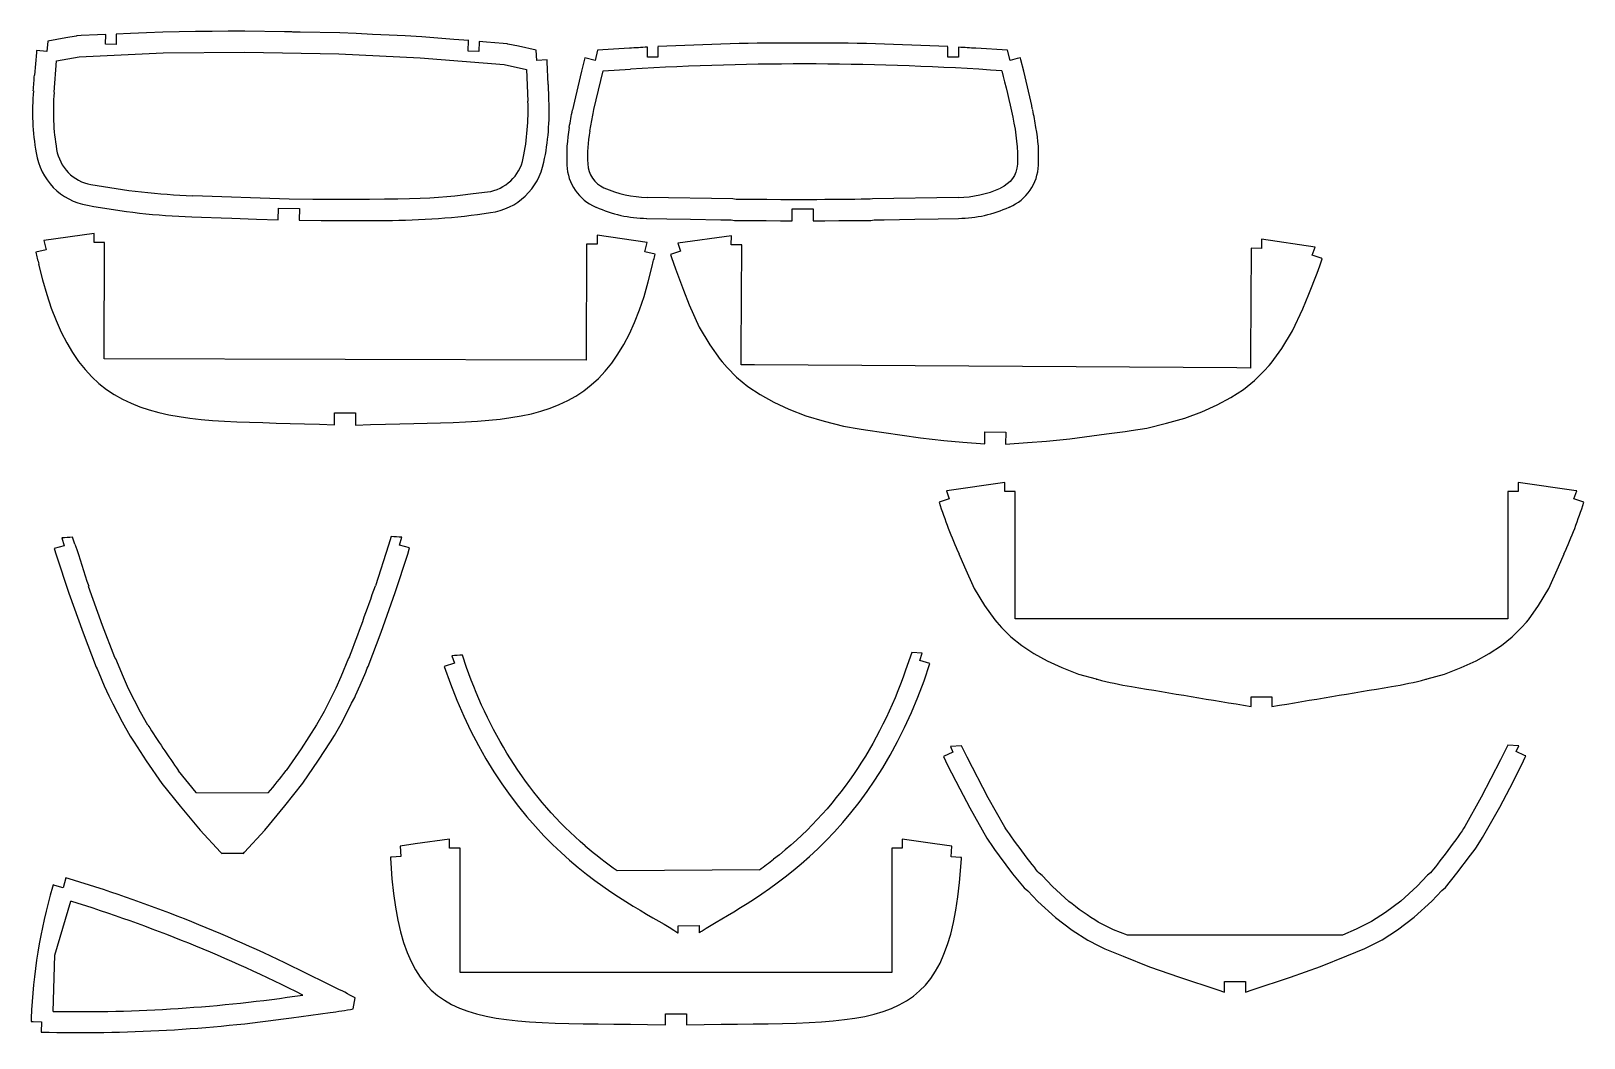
# Model space of a CAD drawing. Header units: inches. Extents: x 1.2 to 12.9, y 1.1 to 8.7.
import ezdxf

# ---------------------------------------------------------------- set-up
doc = ezdxf.new("R2010")
doc.units = ezdxf.units.IN
doc.header["$MEASUREMENT"] = 0

msp = doc.modelspace()

# ---------------------------------------------------------------- linework, layer by layer
msp.add_line((7.874, 4.037), (7.796, 4.041))
at = {"color": 7, "lineweight": -3, "true_color": 0xffffff}
for points in [[(5.053, 8.326), (5.045, 8.497), (5.045, 8.511), (4.966, 8.507), (4.962, 8.586), (4.963, 8.586), (4.828, 8.615), (4.749, 8.631), (4.749, 8.631), (4.744, 8.632), (4.713, 8.636), (4.588, 8.646), (4.531, 8.651), (4.529, 8.576), (4.45, 8.578), (4.452, 8.657), (4.453, 8.657), (4.341, 8.666), (4.22, 8.676), (4.099, 8.686), (3.973, 8.692), (3.852, 8.698), (3.727, 8.704), (3.605, 8.71), (3.48, 8.716), (3.182, 8.721), (3.126, 8.722), (3.119, 8.723), (3.063, 8.724), (2.765, 8.729), (2.639, 8.728), (2.518, 8.726), (2.392, 8.725), (2.27, 8.723), (2.145, 8.722), (2.023, 8.716), (1.902, 8.711), (1.795, 8.706), (1.794, 8.627), (1.714, 8.629), (1.716, 8.703), (1.654, 8.7), (1.529, 8.695), (1.498, 8.692), (1.493, 8.691), (1.414, 8.677), (1.279, 8.654), (1.272, 8.575), (1.193, 8.582), (1.192, 8.568), (1.178, 8.397)], [(1.326, 8.267), (1.345, 8.505), (1.516, 8.535), (2.149, 8.564), (2.764, 8.571), (3.474, 8.558), (4.088, 8.528), (4.721, 8.476), (4.89, 8.44), (4.9, 8.201)], [(5.665, 8.599), (5.425, 8.585), (5.406, 8.508), (5.329, 8.528), (5.304, 8.426), (5.258, 8.232), (5.243, 8.168), (5.239, 8.145), (5.235, 8.134)], [(5.879, 8.611), (5.88, 8.611), (5.88, 8.532), (5.801, 8.532), (5.801, 8.607)], [(6.975, 8.639), (6.972, 8.639), (6.969, 8.639)], [(8.147, 8.607), (8.147, 8.532), (8.068, 8.532), (8.068, 8.611)], [(8.708, 8.134), (8.704, 8.145), (8.701, 8.168), (8.685, 8.232), (8.64, 8.426), (8.618, 8.512), (8.614, 8.528), (8.589, 8.521), (8.538, 8.508), (8.518, 8.585), (8.279, 8.599)], [(5.367, 7.973), (5.389, 8.094), (5.393, 8.107), (5.398, 8.137), (5.467, 8.429), (5.674, 8.442)], [(3.098, 7.46), (2.371, 7.485)], [(3.017, 7.305), (3.019, 7.394), (3.177, 7.391), (3.175, 7.302), (3.34, 7.301), (3.526, 7.301), (3.606, 7.3), (3.754, 7.3), (3.827, 7.301)], [(6.807, 7.456), (6.701, 7.459), (6.47, 7.459), (6.445, 7.463), (5.799, 7.474)], [(6.893, 7.298), (6.893, 7.388), (7.051, 7.388), (7.051, 7.298), (7.139, 7.298), (7.245, 7.301), (7.485, 7.301), (7.511, 7.305), (7.587, 7.305), (7.819, 7.309), (7.995, 7.313), (8.148, 7.316)], [(8.146, 7.474), (7.499, 7.463)], [(2.365, 7.328), (2.438, 7.325), (2.587, 7.319), (2.666, 7.317), (2.852, 7.31), (3.017, 7.305)], [(5.795, 7.316), (5.948, 7.313), (6.125, 7.309), (6.356, 7.305), (6.432, 7.305), (6.459, 7.301), (6.698, 7.301), (6.805, 7.298), (6.893, 7.298)], [(5.859, 7.047), (5.782, 7.064), (5.798, 7.135), (5.421, 7.19), (5.421, 7.122), (5.341, 7.122), (5.339, 6.246), (1.704, 6.257), (1.706, 7.133), (1.627, 7.133), (1.628, 7.201), (1.249, 7.149), (1.265, 7.078), (1.188, 7.061)], [(1.211, 6.97), (1.209, 6.97)], [(5.838, 6.956), (5.836, 6.956)], [(3.442, 5.758), (3.442, 5.849), (3.599, 5.849), (3.598, 5.757)], [(12.865, 5.175), (12.79, 5.2), (12.811, 5.262), (12.807, 5.262), (12.369, 5.324), (12.369, 5.256), (12.291, 5.256), (12.291, 4.416), (12.291, 4.378), (12.291, 4.33), (12.291, 4.296), (12.221, 4.296), (10.433, 4.295), (8.646, 4.296), (8.575, 4.296), (8.575, 4.33), (8.575, 4.378), (8.575, 4.416), (8.576, 5.256), (8.497, 5.256), (8.497, 5.324), (8.06, 5.262), (8.056, 5.262), (8.076, 5.2), (8.001, 5.175)], [(1.385, 4.906), (1.402, 4.847), (1.326, 4.825), (1.341, 4.777), (1.437, 4.489), (1.544, 4.189), (1.643, 3.931), (1.651, 3.919), (1.662, 3.889), (1.704, 3.79), (1.738, 3.714), (1.746, 3.699), (1.769, 3.654), (1.838, 3.517), (1.899, 3.411), (1.929, 3.365), (2.021, 3.225), (2.139, 3.054), (2.276, 2.883), (2.428, 2.701), (2.581, 2.535), (2.593, 2.522), (2.593, 2.528), (2.751, 2.528), (2.751, 2.522), (2.763, 2.535), (2.915, 2.702), (3.066, 2.885), (3.203, 3.056), (3.32, 3.228), (3.411, 3.368), (3.441, 3.414), (3.502, 3.521), (3.57, 3.658), (3.593, 3.703), (3.6, 3.718), (3.634, 3.794), (3.676, 3.893), (3.687, 3.924), (3.695, 3.935), (3.793, 4.194), (3.899, 4.494), (3.993, 4.783), (4.007, 4.83), (3.932, 4.852), (3.949, 4.911)], [(1.482, 4.859), (1.465, 4.911)], [(3.868, 4.916), (3.847, 4.85), (3.749, 4.545)], [(8.151, 4.785), (8.192, 4.687), (8.266, 4.524), (8.343, 4.395), (8.421, 4.288), (8.436, 4.27), (8.472, 4.229), (8.543, 4.159), (8.624, 4.093), (8.716, 4.034), (8.816, 3.978), (8.926, 3.927), (9.052, 3.879), (9.185, 3.842)], [(11.682, 3.842), (11.814, 3.879), (11.94, 3.927), (12.051, 3.978), (12.15, 4.034), (12.243, 4.093), (12.324, 4.159), (12.394, 4.229), (12.431, 4.27), (12.446, 4.288), (12.523, 4.395), (12.601, 4.524), (12.674, 4.687), (12.715, 4.785)], [(2.033, 3.494), (1.977, 3.592), (1.888, 3.768), (1.849, 3.854), (1.791, 3.994), (1.784, 4.004), (1.692, 4.244), (1.586, 4.54)], [(3.553, 4.008), (3.547, 3.998), (3.489, 3.857), (3.45, 3.771), (3.362, 3.595), (3.306, 3.496), (3.189, 3.315), (3.075, 3.15)], [(4.326, 4.016), (4.345, 3.96), (4.269, 3.936)], [(4.437, 3.929), (4.405, 4.021)], [(7.796, 4.041), (7.749, 3.907)], [(7.932, 3.957), (7.857, 3.981), (7.874, 4.037)], [(10.354, 3.634), (10.354, 3.708), (10.512, 3.708), (10.512, 3.634)], [(8.497, 2.724), (8.372, 2.945), (8.213, 3.252), (8.169, 3.338), (8.086, 3.333), (8.106, 3.29), (8.035, 3.256), (8.065, 3.192), (8.157, 3.013), (8.233, 2.869), (8.362, 2.641), (8.408, 2.569), (8.419, 2.554), (8.454, 2.508), (8.556, 2.372), (8.644, 2.265), (8.67, 2.243), (8.746, 2.163), (8.88, 2.042), (9.005, 1.947), (9.123, 1.871), (9.207, 1.829), (9.252, 1.806), (9.389, 1.75), (9.587, 1.67), (9.815, 1.591), (10.104, 1.496), (10.154, 1.48), (10.154, 1.559), (10.312, 1.559), (10.312, 1.48), (10.362, 1.496), (10.651, 1.591), (10.879, 1.672), (11.076, 1.752), (11.213, 1.809), (11.258, 1.832), (11.342, 1.873), (11.46, 1.95), (11.585, 2.045), (11.718, 2.166), (11.794, 2.246), (11.82, 2.269), (11.907, 2.376), (12.01, 2.513), (12.044, 2.558), (12.055, 2.573), (12.101, 2.646), (12.23, 2.874), (12.306, 3.018), (12.397, 3.197), (12.423, 3.252), (12.426, 3.261), (12.418, 3.265), (12.355, 3.295), (12.375, 3.338), (12.292, 3.343), (12.236, 3.232), (12.091, 2.949), (11.966, 2.728)], [(2.942, 2.982), (2.4, 2.981), (2.398, 2.984), (2.265, 3.149)], [(8.165, 2.424), (8.17, 2.488), (8.17, 2.496), (8.162, 2.496), (8.091, 2.501), (8.097, 2.58), (8.098, 2.58), (7.969, 2.598), (7.723, 2.633), (7.723, 2.565), (7.644, 2.565), (7.644, 2.494), (7.644, 1.626), (4.388, 1.626), (4.388, 2.495), (4.388, 2.566), (4.309, 2.566), (4.309, 2.634), (4.049, 2.597), (3.936, 2.581), (3.941, 2.503), (3.871, 2.498), (3.862, 2.497), (3.863, 2.489), (3.865, 2.453)], [(6.646, 2.402), (5.573, 2.395)], [(8.981, 2.163), (8.857, 2.276), (8.779, 2.358), (8.757, 2.377)], [(11.707, 2.38), (11.685, 2.361), (11.607, 2.279), (11.483, 2.166), (11.369, 2.079), (11.263, 2.011), (11.147, 1.953), (11.043, 1.91)], [(1.415, 2.341), (1.394, 2.267), (1.332, 2.284), (1.318, 2.288), (1.313, 2.272)], [(1.318, 1.334), (1.33, 1.758), (1.452, 2.165)], [(11.043, 1.91), (9.422, 1.908), (9.317, 1.95), (9.201, 2.008)], [(6.031, 1.927), (6.034, 1.925), (6.034, 1.98), (6.192, 1.981), (6.192, 1.927)], [(3.439, 1.517), (3.174, 1.647)], [(3.582, 1.352), (3.596, 1.437)], [(3.116, 1.285), (3.408, 1.325)], [(5.937, 1.233), (5.937, 1.315), (6.095, 1.315), (6.095, 1.233)], [(1.153, 1.283), (1.152, 1.258), (1.169, 1.258), (1.231, 1.255), (1.228, 1.178)]]:
    msp.add_lwpolyline(points, dxfattribs=at)
msp.add_lwpolyline([(8.345, 5.615), (8.346, 5.705), (8.504, 5.704), (8.503, 5.614), (8.667, 5.626), (8.812, 5.636), (8.987, 5.654), (9.264, 5.69), (9.405, 5.708), (9.451, 5.716), (9.569, 5.734), (9.717, 5.771), (9.854, 5.808), (9.984, 5.856), (10.098, 5.909), (10.201, 5.965), (10.296, 6.025), (10.38, 6.093), (10.453, 6.165), (10.491, 6.207), (10.506, 6.225), (10.587, 6.335), (10.668, 6.468), (10.745, 6.634), (10.791, 6.744), (10.853, 6.903), (10.872, 6.959), (10.888, 7.003), (10.891, 7.012), (10.883, 7.015), (10.816, 7.038), (10.837, 7.098), (10.434, 7.158), (10.434, 7.09), (10.355, 7.091), (10.349, 6.286), (10.349, 6.187), (10.247, 6.188), (6.609, 6.211), (6.507, 6.212), (6.508, 6.312), (6.513, 7.116), (6.434, 7.116), (6.435, 7.184), (6.03, 7.129), (6.051, 7.069), (5.976, 7.044), (5.983, 7.022), (6.012, 6.935), (6.072, 6.775), (6.117, 6.664), (6.192, 6.496), (6.271, 6.363), (6.35, 6.252), (6.365, 6.233), (6.403, 6.191), (6.474, 6.118), (6.558, 6.049), (6.652, 5.988), (6.754, 5.93), (6.868, 5.877), (6.997, 5.826), (7.133, 5.787), (7.281, 5.748), (7.399, 5.729), (7.445, 5.721), (7.585, 5.701), (7.862, 5.661), (8.037, 5.641), (8.181, 5.629)], close=True, dxfattribs=at)
for centre, radius, start, end in [((7.086, -14.724), 23.367, 93.1535, 93.4868), ((6.933, -11.621), 20.26, 89.8977, 92.9814), ((7.011, -11.606), 20.245, 87.0085, 90.1043), ((6.832, -15.21), 23.853, 86.5219, 86.8387), ((6.978, -13.285), 21.766, 86.0558, 93.4341), ((-102.571, 16.178), 104.04, 355.64586, 355.71096), ((-166.103, 1.627), 171.288, 2.20191, 2.24146), ((3.035, 8.126), 1.872, 175.3103, 189.7223), ((3.035, 8.126), 1.715, 175.3137, 189.7189), ((3.05, 8.135), 1.851, 348.6188, 2.0412), ((3.19, 8.123), 1.87, 348.1547, 2.5868), ((-82.782, 24.056), 89.446, 349.66069, 349.74608), ((-862.228, -150.243), 885.219, 10.297762, 10.306391), ((6.352, 7.788), 1.16, 169.3465, 183.472), ((6.349, 7.788), 1, 169.3376, 183.489), ((7.595, 7.788), 1.157, 356.5124, 10.6769), ((1.658, 7.882), 0.474, 188.7562, 260.1711), ((1.663, 7.887), 0.322, 189.0068, 259.4382), ((4.55, 7.833), 0.321, 277.9338, 348.5121), ((4.554, 7.829), 0.474, 277.7206, 349.1332), ((5.552, 7.732), 0.359, 182.3155, 246.8831), ((5.558, 7.736), 0.207, 182.4542, 245.8229), ((8.392, 7.732), 0.359, 293.1168, 357.6878), ((2.617, 13.182), 5.701, 259.7648, 267.5247), ((5.827, 8.355), 0.882, 246.3465, 268.1752), ((8.138, 8.26), 0.786, 270.6184, 294.5624), ((2.555, 12.623), 5.299, 259.3625, 267.9469), ((5.446, 7.481), 0.0858, 245.9023, 247.3347), ((5.806, 8.261), 0.945, 245.4485, 269.3724), ((8.138, 8.261), 0.945, 270.6294, 294.5481), ((8.603, 7.24), 0.177, 113.3872, 114.0729), ((3.832, 12.611), 5.31, 269.9505, 278.5165), ((4.511, 7.83), 3.411, 193.0318, 194.5992), ((2.175, 7.928), 3.788, 345.1374, 346.5503), ((11.436, 6.273), 3.606, 197.7256, 204.3699), ((9.43, 6.273), 3.606, 335.6292, 342.2737), ((3.247, -25.389), 30.352, 93.3653, 93.5179), ((2431.055, 796.033), 2555.147, 198.037498, 198.045006), ((2.207, -25.352), 30.313, 86.706, 86.859), ((-14.73, 10.975), 19.566, 339.1403, 340.8143), ((10.282, -87.88), 92.089, 93.65879, 93.70797), ((9.421, 4.746), 0.935, 255.376, 255.9179), ((9.924, 6.658), 2.912, 255.4764, 260.6954), ((2489.645, 14879.478), 15081.035, 260.5342667, 260.5377386), ((-2868.878, 17279.888), 17514.561, 279.4623683, 279.4653578), ((10.942, 6.662), 2.916, 279.3063, 284.5196), ((11.548, 4.345), 0.521, 283.9214, 284.8897), ((9.198, 8.068), 8.501, 212.5545, 215.3569), ((-1.791, 6.891), 6.138, 320.4415, 322.4484), ((7.651, 5.332), 3.597, 229.8605, 234.7201), ((4.242, 5.756), 4.127, 305.6345, 307.4814), ((5.391, 1.104), 4.242, 164.0294, 177.5846), ((-1.869, -8.549), 11.375, 63.6859, 73.2195), ((-1.911, -8.653), 11.329, 63.1785, 72.7349), ((13.049, -8.441), 12.43, 123.3628, 123.4796), ((1.521, 12.684), 11.352, 268.9755, 278.5116), ((1.984, -1.498), 3.348, 61.2162, 64.2318), ((2.972, 4.648), 3.351, 277.477, 280.4898), ((1.529, 12.546), 11.372, 268.4851, 278.0212)]:
    msp.add_arc(centre, radius, start, end, dxfattribs=at)
for points in [[(8.475, 8.429), (8.528, 8.209), (8.603, 7.952), (8.592, 7.724)], [(8.592, 7.724), (8.588, 7.641), (8.539, 7.579), (8.465, 7.545)], [(4.595, 7.515), (4.23, 7.463), (4.104, 7.456), (3.098, 7.46)], [(7.499, 7.463), (7.431, 7.458), (6.839, 7.455), (6.807, 7.456)], [(1.209, 6.97), (1.511, 5.662), (2.2, 5.813), (3.442, 5.758)], [(3.598, 5.757), (4.841, 5.805), (5.529, 5.65), (5.838, 6.956)], [(4.269, 3.936), (4.749, 2.509), (5.723, 2.135), (6.031, 1.927)], [(5.332, 2.582), (4.915, 2.937), (4.617, 3.416), (4.437, 3.929)], [(6.213, 1.941), (6.537, 2.155), (7.478, 2.552), (7.932, 3.957)], [(7.749, 3.907), (7.551, 3.346), (7.231, 2.85), (6.753, 2.481)], [(8.757, 2.377), (8.712, 2.423), (8.535, 2.661), (8.497, 2.724)], [(11.966, 2.728), (11.928, 2.665), (11.752, 2.426), (11.707, 2.38)], [(3.865, 2.453), (3.95, 1.134), (4.47, 1.262), (5.937, 1.233)], [(6.095, 1.233), (7.552, 1.262), (8.074, 1.135), (8.165, 2.424)], [(9.201, 2.008), (9.134, 2.047), (9.039, 2.115), (8.981, 2.163)]]:
    msp.add_open_spline(points, degree=3, dxfattribs=at)

doc.saveas('drawing.dxf')
